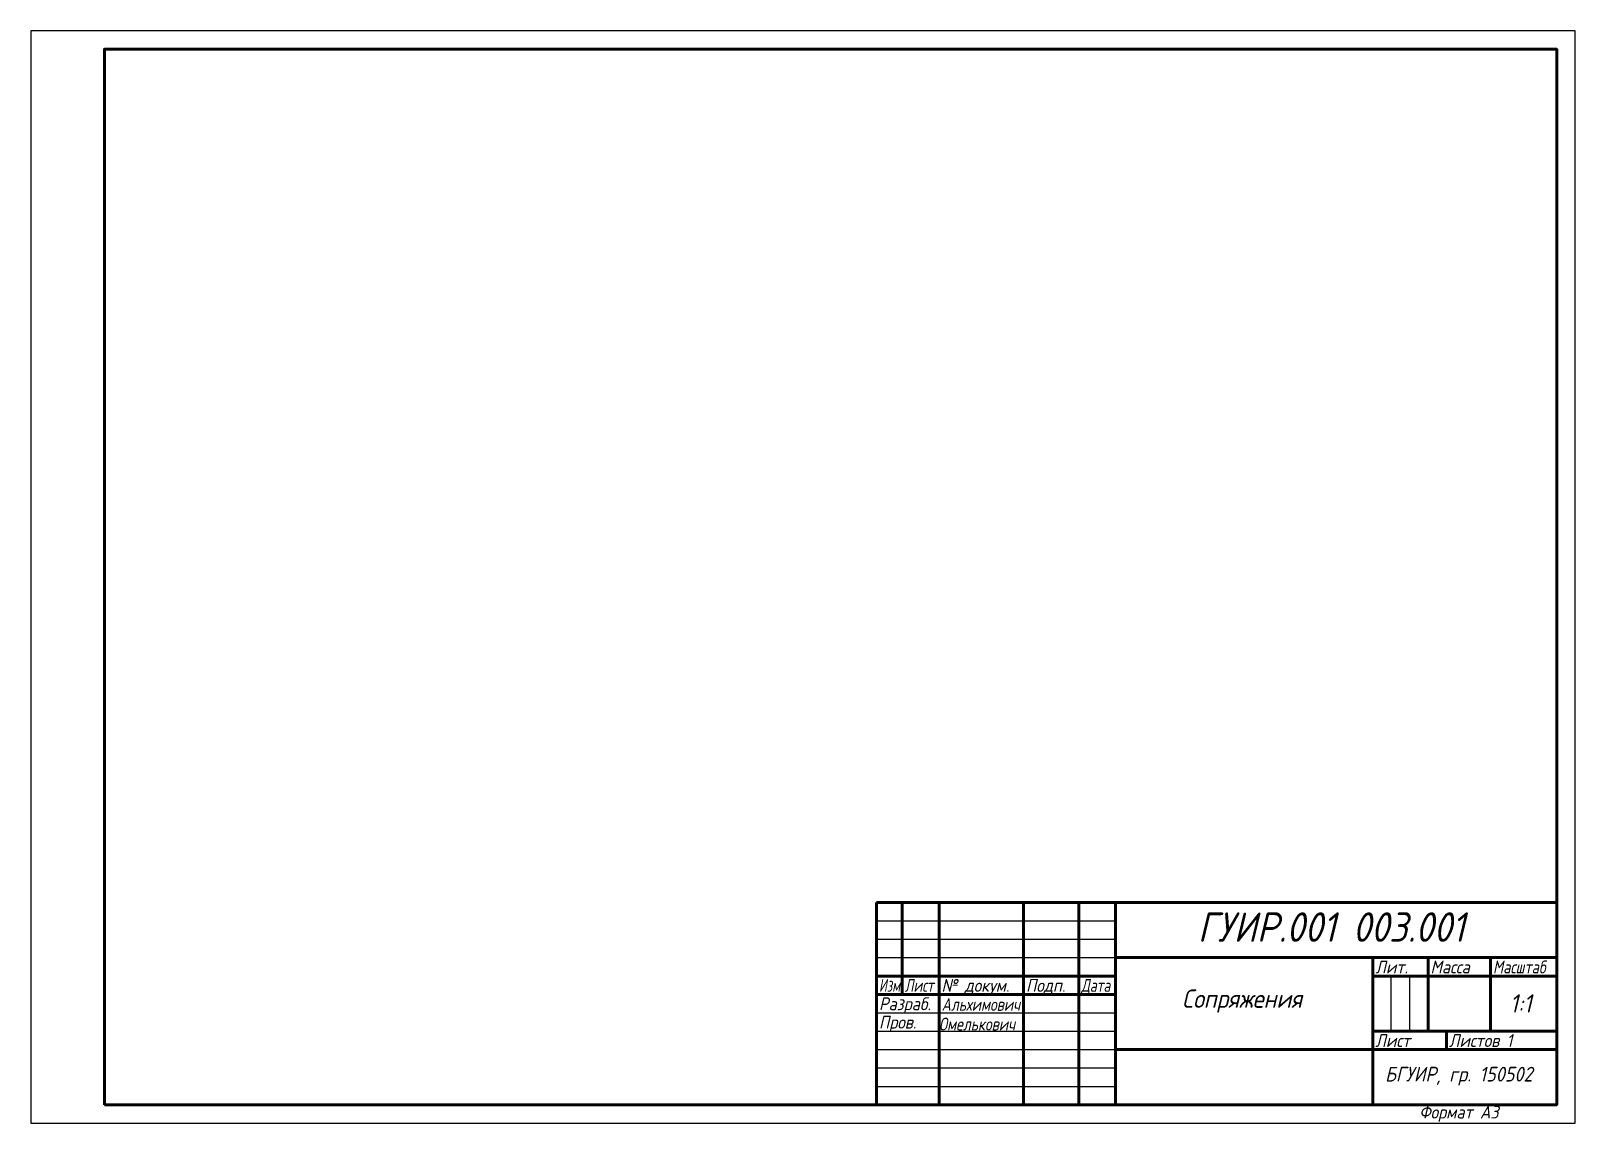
# Model space of a CAD drawing. Header units: millimetres. Extents: x 0 to 420, y 0 to 297.
import ezdxf
from ezdxf.enums import TextEntityAlignment as Align

# ---------------------------------------------------------------- set-up
doc = ezdxf.new("R2010")
doc.units = ezdxf.units.MM
doc.header["$LTSCALE"] = 0.5
doc.layers.get('0').update_dxf_attribs({"lineweight": 60})
doc.layers.get('Defpoints').update_dxf_attribs({"color": 5})
doc.layers.add('4-текст', color=7, linetype='Continuous', true_color=0x00ad00)
doc.styles.get("Standard").update_dxf_attribs({"font": 'isocpeui.ttf', "width": 0.9})

msp = doc.modelspace()

# ---------------------------------------------------------------- linework, layer by layer
at = {"lineweight": 60}
for p, q in [((415, 60), (230, 60)), ((230, 5), (230, 60)), ((237, 60), (237, 35)), ((247, 5), (247, 60)), ((270, 60), (270, 5)), ((285, 5), (285, 60)), ((295, 60), (295, 5)), ((295, 45), (415, 45)), ((365, 5), (365, 45)), ((380, 45), (380, 25)), ((397, 25), (397, 45)), ((230, 40), (295, 40)), ((365, 40), (415, 40)), ((230, 35), (295, 35)), ((365, 25), (415, 25)), ((385, 20), (385, 25)), ((295, 20), (415, 20))]:
    msp.add_line(p, q, dxfattribs=at)
at = {"lineweight": -3}
for p, q in [((230, 55), (295, 55)), ((230, 50), (295, 50)), ((230, 45), (295, 45)), ((370, 25), (370, 40)), ((375, 40), (375, 25)), ((230, 30), (295, 30)), ((230, 25), (295, 25)), ((230, 20), (295, 20)), ((230, 15), (295, 15)), ((230, 10), (295, 10))]:
    msp.add_line(p, q, dxfattribs=at)
msp.add_line((365, 45), (365, 40))
at = {"lineweight": 60}
msp.add_lwpolyline([(20, 5), (415, 5), (415, 292), (20, 292)], close=True, dxfattribs=at)
at = {"layer": 'Defpoints'}
msp.add_lwpolyline([(0, 0), (420, 0), (420, 297), (0, 297)], close=True, dxfattribs=at)

# ---------------------------------------------------------------- texts
at = {"lineweight": -3, "width": 0.9}
msp.add_text('Формат А3', height=3.5, dxfattribs=at).set_placement((377.6, 1.25))
at = {"layer": '4-текст', "lineweight": -3, "width": 0.9}
msp.add_text('ГУИР.001 003.001', height=8, dxfattribs=at).set_placement((353.7, 49.31), align=Align.CENTER)
at = {"layer": '4-текст', "lineweight": -3}
for s, height, width, p in [('Лит.', 3.5, 0.9, (365.67, 40.7)), ('Масса', 3.5, 0.9, (380.67, 40.7)), ('Масштаб', 3.5, 0.8, (397.67, 40.7)), ('Изм.', 3.5, 0.7, (230.67, 35.7)), ('Лист', 3.5, 0.75, (237.67, 35.7)), ('№ докум.', 3.5, 0.9, (247.67, 35.7)), ('Подп.', 3.5, 0.9, (270.67, 35.7)), ('Дата', 3.5, 0.75, (285.67, 35.7)), ('Разраб.', 3.5, 0.9, (230.67, 30.7)), ('Альхимович', 3.5, 0.8, (247.7, 30.53)), ('Сопряжения', 5, 0.9, (313.09, 31.34)), ('1:1', 5, 0.9, (402.22, 30.05)), ('Пров.', 3.5, 0.9, (230.67, 25.7)), ('Омелькович', 3.5, 0.8, (246.99, 25.18)), ('Лист', 3.5, 0.9, (365.67, 20.7)), ('Листов 1', 3.5, 0.9, (385.67, 20.7)), ('БГУИР, гр. 150502', 4, 0.9, (368.31, 11.31))]:
    msp.add_text(s, height=height, dxfattribs=dict(at, width=width)).set_placement(p)

doc.saveas('drawing.dxf')
